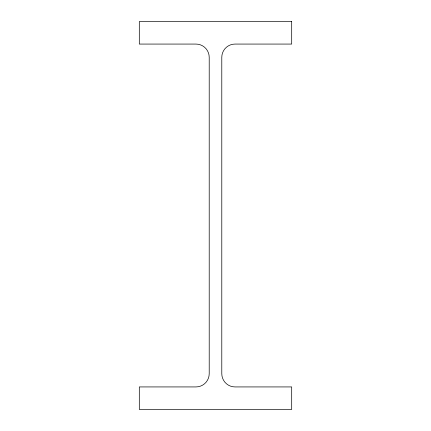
<?xml version="1.0" encoding="UTF-8"?>
<svg xmlns="http://www.w3.org/2000/svg" width="431" height="431" viewBox="0 0 431 431"><rect width="100%" height="100%" fill="white"/><g stroke="black" fill="none" stroke-linecap="round" stroke-linejoin="round"><path stroke-width="0.65" d="M291.69 21.55L139.31 21.55L139.31 44.07L195.96 44.07A13.253 13.253 0 0 1 209.213 57.323L209.213 373.677A13.253 13.253 0 0 1 195.96 386.93L139.31 386.93L139.31 409.45L291.69 409.45L291.69 386.93L235.04 386.93A13.253 13.253 0 0 1 221.787 373.677L221.787 57.323A13.253 13.253 0 0 1 235.04 44.07L291.69 44.07L291.69 21.55"/></g></svg>
